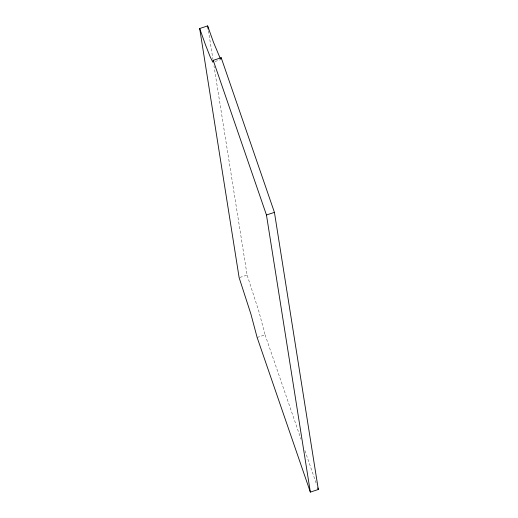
<?xml version="1.0" encoding="UTF-8"?>
<svg xmlns="http://www.w3.org/2000/svg" width="518" height="518" viewBox="0 0 518 518"><rect width="100%" height="100%" fill="white"/><g stroke="black" fill="none" stroke-linecap="round" stroke-linejoin="round"><path stroke-width="0.39" stroke-dasharray="2.59 1.94" d="M215.054 61.493L220.849 59.583M239.866 277.454L247.112 275.071L213.973 65.831M257.122 337.458L265.093 334.835L258.909 311.545L247.112 275.071M265.093 334.835L301.016 439.199M304.947 450.628L316.744 484.906M208.411 30.691L212.963 59.44"/><path stroke-width="0.78" d="M199.683 28.522L239.141 277.693L250.939 314.167L257.122 337.458L310.347 492.1L318.317 489.478L274.43 212.367L221.199 57.725L213.228 60.347L212.879 62.212L210.179 56.812L205.542 44.988L199.683 28.522L207.653 25.9L213.513 42.359L220.176 58.236M220.966 58.968L221.199 57.725M310.347 492.1L266.459 214.989L274.43 212.367M213.228 60.347L266.459 214.989M317.793 487.95L318.317 489.478M207.653 25.9L208.158 29.092"/></g></svg>
